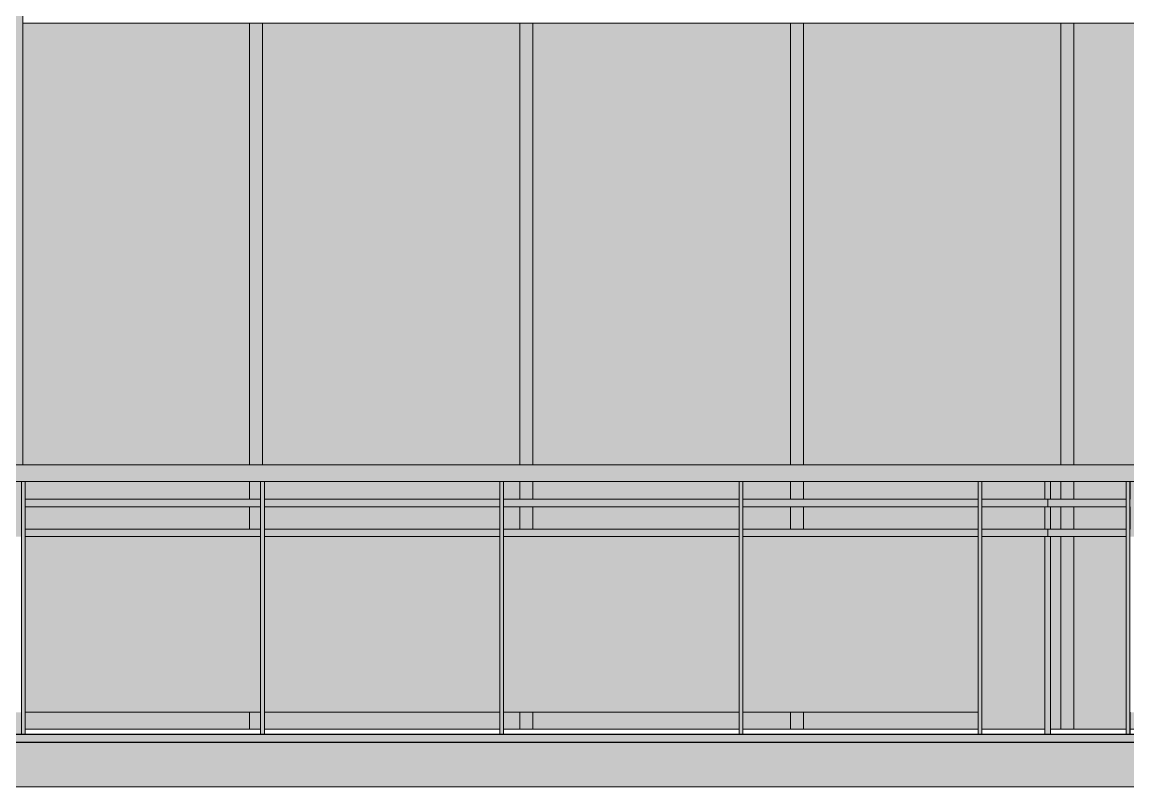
# Model space of a CAD drawing. Header units: inches. Extents: x -55396 to -733, y -290 to 853.
# Drawn here: x -23370.5 to -23222.5, y -6 to 96.4 of the extents above; entities that cross this region are included whole.
import ezdxf

# ---------------------------------------------------------------- set-up
doc = ezdxf.new("R2010")
doc.units = ezdxf.units.IN
doc.header["$MEASUREMENT"] = 0
for name, color, linetype, lineweight in [('A-FLOR', 192, 'Continuous', 9), ('A-FLOR-HRAL', 11, 'Continuous', 9), ('A-GLAZ-CURT', 52, 'Continuous', 9), ('A-GLAZ-CWMG', 51, 'Continuous', 9), ('C-BLDG-PADS', 91, 'Continuous', 9), ('S-BEAM', 12, 'Continuous', 9)]:
    doc.layers.add(name, color=color, linetype=linetype, lineweight=lineweight)

# ---------------------------------------------------------------- blocks, each defined once
blk = doc.blocks.new('Railing - 3_4_-939654-Section 13')
at = {"layer": 'A-FLOR-HRAL'}
h = blk.add_hatch(color=256, dxfattribs=at)
h.paths.add_polyline_path([(-24243.02, 1), (-24243.02, 27.5), (-24243.77, 27.5), (-24243.77, 1)], flags=0)
h.paths.add_polyline_path([(-24243.77, 28.5), (-24243.02, 28.5), (-24243.02, 31.5), (-24243.77, 31.5)], flags=0)
h.paths.add_polyline_path([(-24243.02, 32.5), (-24243.02, 34.87), (-24243.77, 34.87), (-24243.77, 32.5), (-24243.39, 32.5)], flags=0)
for p, q in [((-24243.02, 34.87), (-24243.77, 34.87)), ((-24243.77, 32.5), (-24243.77, 34.87)), ((-24243.02, 32.5), (-24243.02, 34.87)), ((-24243.77, 28.5), (-24243.77, 31.5)), ((-24243.02, 28.5), (-24243.02, 31.5)), ((-24243.77, 1), (-24243.77, 27.5)), ((-24243.02, 1), (-24243.02, 27.5))]:
    blk.add_line(p, q, dxfattribs=at)
blk = doc.blocks.new('Railing - 2_ x 1_2_-V98-Section 13')
at = {"layer": 'A-FLOR-HRAL'}
blk.add_hatch(color=256, dxfattribs=at).paths.add_polyline_path([(-24234.57, 1), (-24234.07, 1), (-24234.07, 34.87), (-24234.57, 34.87), (-24234.57, 17.96)], flags=0)
for p, q in [((-24234.07, 34.87), (-24234.57, 34.87)), ((-24234.57, 1), (-24234.57, 34.87)), ((-24234.07, 1), (-24234.07, 34.87))]:
    blk.add_line(p, q, dxfattribs=at)
blk = doc.blocks.new('Railing - 2_ 8_-V99-Section 13')
at = {"layer": 'A-FLOR-HRAL'}
blk.add_hatch(color=256, dxfattribs=at).paths.add_polyline_path([(-24202.57, 4), (-24202.57, 27.5), (-24234.07, 27.5), (-24234.07, 4), (-24221.31, 4)], flags=0)
blk.add_line((-24234.07, 4), (-24202.57, 4), dxfattribs=at)
blk = doc.blocks.new('Railing - 2_ x 1_2_-V100-Section 13')
at = {"layer": 'A-FLOR-HRAL'}
for points in [[(-23222.79, 1), (-23222.29, 1), (-23222.29, 34.87), (-23222.79, 34.87), (-23222.79, 17.96)], [(-23222.25, 1), (-23222.23, 1), (-23222.29, 1)]]:
    blk.add_hatch(color=256, dxfattribs=at).paths.add_polyline_path(points, flags=0)
for p, q in [((-23222.29, 34.87), (-23222.79, 34.87)), ((-23222.79, 1), (-23222.79, 34.87)), ((-23222.23, 34.87), (-23222.29, 34.87)), ((-23222.29, 1), (-23222.29, 34.87)), ((-23222.23, 32.5), (-23222.23, 34.87)), ((-23222.23, 28.5), (-23222.23, 31.5)), ((-23222.23, 1), (-23222.23, 4))]:
    blk.add_line(p, q, dxfattribs=at)
blk = doc.blocks.new('Railing - Railing-939582-Section 13')
at = {"layer": 'A-FLOR-HRAL'}
for points in [[(-24172.37, 36), (-23233.26, 36), (-23233.26, 37.12), (-23280.95, 37.12), (-23314.13, 37.12), (-23793.5, 37.12), (-23849.79, 37.11), (-23863.85, 37.11), (-23888.64, 37.12), (-23964.01, 37.12), (-23982.9, 37.11), (-24022.97, 37.12), (-24243.39, 37.04), (-24243.39, 36), (-24174.85, 36)], [(-24237.24, 34.87), (-23233.26, 34.93), (-23233.26, 36), (-24243.39, 36), (-24243.39, 34.88), (-24238.59, 34.87)]]:
    blk.add_hatch(color=256, dxfattribs=at).paths.add_polyline_path(points, flags=0)
h = blk.add_hatch(color=256, dxfattribs=at)
h.paths.add_polyline_path([(-23204.64, 36), (-23087.36, 36), (-23087.3, 36.36), (-23087.09, 36.68), (-23086.56, 37), (-23086.05, 37.12), (-23233.26, 37.07), (-23233.26, 36), (-23206.46, 36)], flags=0)
h.paths.add_polyline_path([(-22878.44, 37.11), (-22879.5, 37.12), (-22878.46, 37.11)], flags=0)
h = blk.add_hatch(color=256, dxfattribs=at)
h.paths.add_polyline_path([(-23228.23, 34.87), (-23098.13, 34.89), (-23086.38, 34.94), (-23086.97, 35.23), (-23087.27, 35.56), (-23087.36, 35.79), (-23087.36, 36), (-23233.26, 36), (-23233.26, 34.88), (-23228.89, 34.88)], flags=0)
h.paths.add_polyline_path([(-22874.66, 34.88), (-22875.08, 34.89), (-22874.86, 34.88)], flags=0)
h = blk.add_hatch(color=256, dxfattribs=at)
h.paths.add_polyline_path([(-23737.48, 31.5), (-23722.57, 31.5), (-23722.57, 32.5), (-23754.07, 32.5), (-23754.07, 31.5), (-23746.12, 31.5)], flags=0)
h.paths.add_polyline_path([(-23233.26, 31.5), (-23233.26, 32.5), (-23242.07, 32.5), (-23242.07, 31.5), (-23236.37, 31.5)], flags=0)
h.paths.add_polyline_path([(-24238.59, 31.5), (-24234.57, 31.5), (-24234.57, 32.5), (-24243.39, 32.5), (-24243.39, 31.5)], flags=0)
h.paths.add_polyline_path([(-23242.57, 31.5), (-23242.57, 32.5), (-23274.07, 32.5), (-23274.07, 31.5), (-23245.01, 31.5)], flags=0)
h.paths.add_polyline_path([(-24234.07, 31.5), (-24202.57, 31.5), (-24202.57, 32.5), (-24234.07, 32.5)], flags=0)
h.paths.add_polyline_path([(-23274.57, 31.5), (-23274.57, 32.5), (-23306.07, 32.5), (-23306.07, 31.5), (-23279.57, 31.5)], flags=0)
h.paths.add_polyline_path([(-24202.07, 31.5), (-24170.57, 31.5), (-24170.57, 32.5), (-24202.07, 32.5)], flags=0)
h.paths.add_polyline_path([(-24170.07, 31.5), (-24138.57, 31.5), (-24138.57, 32.5), (-24170.07, 32.5)], flags=0)
h.paths.add_polyline_path([(-23306.57, 31.5), (-23306.57, 32.5), (-23338.07, 32.5), (-23338.07, 31.5), (-23314.13, 31.5)], flags=0)
h.paths.add_polyline_path([(-23338.57, 31.5), (-23338.57, 32.5), (-23370.07, 32.5), (-23370.07, 31.5), (-23340.05, 31.5)], flags=0)
h.paths.add_polyline_path([(-24138.07, 31.5), (-24106.57, 31.5), (-24106.57, 32.5), (-24138.07, 32.5)], flags=0)
h.paths.add_polyline_path([(-23370.57, 31.5), (-23370.57, 32.5), (-23402.07, 32.5), (-23402.07, 31.5), (-23374.61, 31.5)], flags=0)
h.paths.add_polyline_path([(-24106.07, 31.5), (-24074.57, 31.5), (-24074.57, 32.5), (-24106.07, 32.5)], flags=0)
h.paths.add_polyline_path([(-24074.07, 31.5), (-24042.57, 31.5), (-24042.57, 32.5), (-24074.07, 32.5)], flags=0)
h.paths.add_polyline_path([(-23402.57, 31.5), (-23402.57, 32.5), (-23434.07, 32.5), (-23434.07, 31.5), (-23409.16, 31.5)], flags=0)
h.paths.add_polyline_path([(-24042.07, 31.5), (-24010.57, 31.5), (-24010.57, 32.5), (-24042.07, 32.5)], flags=0)
h.paths.add_polyline_path([(-23434.57, 31.5), (-23434.57, 32.5), (-23466.07, 32.5), (-23466.07, 31.5), (-23435.08, 31.5)], flags=0)
h.paths.add_polyline_path([(-24010.07, 31.5), (-23978.57, 31.5), (-23978.57, 32.5), (-24010.07, 32.5)], flags=0)
h.paths.add_polyline_path([(-23466.57, 31.5), (-23466.57, 32.5), (-23498.07, 32.5), (-23498.07, 31.5), (-23469.64, 31.5)], flags=0)
h.paths.add_polyline_path([(-23978.07, 31.5), (-23946.57, 31.5), (-23946.57, 32.5), (-23978.07, 32.5)], flags=0)
h.paths.add_polyline_path([(-23498.57, 31.5), (-23498.57, 32.5), (-23530.07, 32.5), (-23530.07, 31.5), (-23504.2, 31.5)], flags=0)
h.paths.add_polyline_path([(-23946.07, 31.5), (-23914.57, 31.5), (-23914.57, 32.5), (-23946.07, 32.5)], flags=0)
h.paths.add_polyline_path([(-23530.57, 31.5), (-23530.57, 32.5), (-23562.07, 32.5), (-23562.07, 31.5), (-23538.76, 31.5)], flags=0)
h.paths.add_polyline_path([(-23562.57, 31.5), (-23562.57, 32.5), (-23594.07, 32.5), (-23594.07, 31.5), (-23564.68, 31.5)], flags=0)
h.paths.add_polyline_path([(-23914.07, 31.5), (-23882.57, 31.5), (-23882.57, 32.5), (-23914.07, 32.5)], flags=0)
h.paths.add_polyline_path([(-23594.57, 31.5), (-23594.57, 32.5), (-23626.07, 32.5), (-23626.07, 31.5), (-23599.24, 31.5)], flags=0)
h.paths.add_polyline_path([(-23882.07, 31.5), (-23850.57, 31.5), (-23850.57, 32.5), (-23882.07, 32.5)], flags=0)
h.paths.add_polyline_path([(-23850.07, 31.5), (-23818.57, 31.5), (-23818.57, 32.5), (-23850.07, 32.5)], flags=0)
h.paths.add_polyline_path([(-23626.57, 31.5), (-23626.57, 32.5), (-23658.07, 32.5), (-23658.07, 31.5), (-23633.8, 31.5)], flags=0)
h.paths.add_polyline_path([(-23658.57, 31.5), (-23658.57, 32.5), (-23690.07, 32.5), (-23690.07, 31.5), (-23659.72, 31.5)], flags=0)
h.paths.add_polyline_path([(-23818.07, 31.5), (-23786.57, 31.5), (-23786.57, 32.5), (-23818.07, 32.5)], flags=0)
h.paths.add_polyline_path([(-23690.57, 31.5), (-23690.57, 32.5), (-23722.07, 32.5), (-23722.07, 31.5), (-23694.28, 31.5)], flags=0)
h.paths.add_polyline_path([(-23786.07, 31.5), (-23754.57, 31.5), (-23754.57, 32.5), (-23786.07, 32.5)], flags=0)
h = blk.add_hatch(color=256, dxfattribs=at)
h.paths.add_polyline_path([(-23233.26, 31.5), (-23222.79, 31.5), (-23222.79, 32.5), (-23233.26, 32.5)], flags=0)
h.paths.add_polyline_path([(-23158.92, 31.5), (-23128.6, 31.59), (-23128.6, 32.5), (-23158.92, 32.5), (-23158.92, 32.2)], flags=0)
h.paths.add_polyline_path([(-23086.89, 31.5), (-23086.89, 32.5), (-23097.9, 32.5), (-23097.9, 31.5), (-23089.49, 31.5)], flags=0)
h.paths.add_polyline_path([(-23167.25, 31.5), (-23159.5, 31.5), (-23159.5, 32.5), (-23190.43, 32.5), (-23190.43, 31.5), (-23167.96, 31.5)], flags=0)
h.paths.add_polyline_path([(-23222.28, 31.5), (-23190.98, 31.5), (-23190.98, 32.5), (-23222.28, 32.5), (-23222.28, 31.66)], flags=0)
h.paths.add_polyline_path([(-23098.53, 31.5), (-23098.53, 32.5), (-23127.98, 32.5), (-23127.98, 31.5), (-23104.83, 31.5)], flags=0)
h = blk.add_hatch(color=256, dxfattribs=at)
h.paths.add_polyline_path([(-23737.48, 27.5), (-23722.57, 27.5), (-23722.57, 28.5), (-23754.07, 28.5), (-23754.07, 27.5)], flags=0)
h.paths.add_polyline_path([(-24238.59, 27.5), (-24234.57, 27.5), (-24234.57, 28.5), (-24243.39, 28.5), (-24243.39, 27.5)], flags=0)
h.paths.add_polyline_path([(-23233.26, 27.5), (-23233.26, 28.5), (-23242.07, 28.5), (-23242.07, 27.5), (-23236.37, 27.5)], flags=0)
h.paths.add_polyline_path([(-24234.07, 27.5), (-24202.57, 27.5), (-24202.57, 28.5), (-24234.07, 28.5), (-24234.07, 27.72)], flags=0)
h.paths.add_polyline_path([(-24202.07, 27.5), (-24170.57, 27.5), (-24170.57, 28.5), (-24202.07, 28.5), (-24202.07, 27.72)], flags=0)
h.paths.add_polyline_path([(-23242.57, 27.5), (-23242.57, 28.5), (-23274.07, 28.5), (-23274.07, 27.5), (-23253.65, 27.5)], flags=0)
h.paths.add_polyline_path([(-24170.07, 27.5), (-24138.57, 27.5), (-24138.57, 28.5), (-24170.07, 28.5), (-24170.07, 27.72)], flags=0)
h.paths.add_polyline_path([(-24138.07, 27.5), (-24106.57, 27.5), (-24106.57, 28.5), (-24138.07, 28.5), (-24138.07, 27.72)], flags=0)
h.paths.add_polyline_path([(-23274.57, 27.5), (-23274.57, 28.5), (-23306.07, 28.5), (-23306.07, 27.5), (-23288.21, 27.5)], flags=0)
h.paths.add_polyline_path([(-24106.07, 27.5), (-24074.57, 27.5), (-24074.57, 28.5), (-24106.07, 28.5), (-24106.07, 27.72)], flags=0)
h.paths.add_polyline_path([(-24074.07, 27.5), (-24042.57, 27.5), (-24042.57, 28.5), (-24074.07, 28.5), (-24074.07, 27.72)], flags=0)
h.paths.add_polyline_path([(-23306.57, 27.5), (-23306.57, 28.5), (-23338.07, 28.5), (-23338.07, 27.5), (-23322.77, 27.5)], flags=0)
h.paths.add_polyline_path([(-24042.07, 27.5), (-24010.57, 27.5), (-24010.57, 28.5), (-24042.07, 28.5), (-24042.07, 27.72)], flags=0)
h.paths.add_polyline_path([(-24010.07, 27.5), (-23978.57, 27.5), (-23978.57, 28.5), (-24010.07, 28.5), (-24010.07, 27.72)], flags=0)
h.paths.add_polyline_path([(-23338.57, 27.5), (-23338.57, 28.5), (-23370.07, 28.5), (-23370.07, 27.5), (-23340.05, 27.5)], flags=0)
h.paths.add_polyline_path([(-23978.07, 27.5), (-23946.57, 27.5), (-23946.57, 28.5), (-23978.07, 28.5), (-23978.07, 27.72)], flags=0)
h.paths.add_polyline_path([(-23946.07, 27.5), (-23914.57, 27.5), (-23914.57, 28.5), (-23946.07, 28.5), (-23946.07, 27.72)], flags=0)
h.paths.add_polyline_path([(-23370.57, 27.5), (-23370.57, 28.5), (-23402.07, 28.5), (-23402.07, 27.5), (-23374.61, 27.5)], flags=0)
h.paths.add_polyline_path([(-23914.07, 27.5), (-23882.57, 27.5), (-23882.57, 28.5), (-23914.07, 28.5), (-23914.07, 27.72)], flags=0)
h.paths.add_polyline_path([(-23882.07, 27.5), (-23850.57, 27.5), (-23850.57, 28.5), (-23882.07, 28.5), (-23882.07, 27.72)], flags=0)
h.paths.add_polyline_path([(-23402.57, 27.5), (-23402.57, 28.5), (-23434.07, 28.5), (-23434.07, 27.5), (-23409.16, 27.5)], flags=0)
h.paths.add_polyline_path([(-23850.07, 27.5), (-23818.57, 27.5), (-23818.57, 28.5), (-23850.07, 28.5), (-23850.07, 27.72)], flags=0)
h.paths.add_polyline_path([(-23818.07, 27.5), (-23786.57, 27.5), (-23786.57, 28.5), (-23818.07, 28.5), (-23818.07, 27.72)], flags=0)
h.paths.add_polyline_path([(-23434.57, 27.5), (-23434.57, 28.5), (-23466.07, 28.5), (-23466.07, 27.5), (-23443.72, 27.5)], flags=0)
h.paths.add_polyline_path([(-23786.07, 27.5), (-23754.57, 27.5), (-23754.57, 28.5), (-23786.07, 28.5), (-23786.07, 27.72)], flags=0)
h.paths.add_polyline_path([(-23466.57, 27.5), (-23466.57, 28.5), (-23498.07, 28.5), (-23498.07, 27.5), (-23478.28, 27.5)], flags=0)
h.paths.add_polyline_path([(-23722.07, 27.5), (-23690.57, 27.5), (-23690.57, 28.5), (-23722.07, 28.5), (-23722.07, 27.72)], flags=0)
h.paths.add_polyline_path([(-23690.07, 27.5), (-23658.57, 27.5), (-23658.57, 28.5), (-23690.07, 28.5), (-23690.07, 27.72)], flags=0)
h.paths.add_polyline_path([(-23498.57, 27.5), (-23498.57, 28.5), (-23530.07, 28.5), (-23530.07, 27.5), (-23512.84, 27.5)], flags=0)
h.paths.add_polyline_path([(-23658.07, 27.5), (-23626.57, 27.5), (-23626.57, 28.5), (-23658.07, 28.5), (-23658.07, 27.72)], flags=0)
h.paths.add_polyline_path([(-23626.07, 27.5), (-23594.57, 27.5), (-23594.57, 28.5), (-23626.07, 28.5), (-23626.07, 27.72)], flags=0)
h.paths.add_polyline_path([(-23530.57, 27.5), (-23530.57, 28.5), (-23562.07, 28.5), (-23562.07, 27.5), (-23547.4, 27.5)], flags=0)
h.paths.add_polyline_path([(-23594.07, 27.5), (-23562.57, 27.5), (-23562.57, 28.5), (-23594.07, 28.5), (-23594.07, 27.72)], flags=0)
h = blk.add_hatch(color=256, dxfattribs=at)
h.paths.add_polyline_path([(-23233.26, 27.5), (-23222.79, 27.5), (-23222.79, 28.5), (-23233.26, 28.5), (-23233.26, 27.72)], flags=0)
h.paths.add_polyline_path([(-23159.5, 27.5), (-23159.5, 28.5), (-23190.43, 28.5), (-23190.43, 27.5), (-23167.25, 27.5)], flags=0)
h.paths.add_polyline_path([(-23222.28, 27.5), (-23190.98, 27.5), (-23190.98, 28.5), (-23222.28, 28.5), (-23222.28, 27.66)], flags=0)
h.paths.add_polyline_path([(-23092.65, 27.5), (-23086.89, 27.5), (-23086.89, 28.5), (-23097.9, 28.5), (-23097.9, 27.5)], flags=0)
h.paths.add_polyline_path([(-23149.97, 27.5), (-23128.6, 27.59), (-23128.6, 28.5), (-23158.92, 28.5), (-23158.92, 27.5), (-23155.09, 27.5)], flags=0)
h.paths.add_polyline_path([(-23104.83, 27.5), (-23098.53, 27.5), (-23098.53, 28.5), (-23127.98, 28.5), (-23127.98, 27.5), (-23115.41, 27.5)], flags=0)
for p, q in [((-23233.26, 37.12), (-24243.39, 37.12)), ((-24243.39, 34.87), (-23233.26, 34.87)), ((-23370.07, 32.5), (-23338.57, 32.5)), ((-23338.57, 31.5), (-23370.07, 31.5)), ((-23338.07, 32.5), (-23306.57, 32.5)), ((-23306.57, 31.5), (-23338.07, 31.5)), ((-23306.07, 32.5), (-23274.57, 32.5)), ((-23274.57, 31.5), (-23306.07, 31.5)), ((-23274.07, 32.5), (-23242.57, 32.5)), ((-23242.57, 31.5), (-23274.07, 31.5)), ((-23242.07, 32.5), (-23233.26, 32.5)), ((-23233.26, 31.5), (-23242.07, 31.5)), ((-23233.26, 31.5), (-23233.26, 32.5)), ((-23233.26, 32.5), (-23222.79, 32.5)), ((-23222.79, 31.5), (-23233.26, 31.5)), ((-23370.07, 28.5), (-23338.57, 28.5)), ((-23338.07, 28.5), (-23306.57, 28.5)), ((-23306.07, 28.5), (-23274.57, 28.5)), ((-23274.07, 28.5), (-23242.57, 28.5)), ((-23242.07, 28.5), (-23233.26, 28.5)), ((-23233.26, 27.5), (-23233.26, 28.5)), ((-23233.26, 28.5), (-23222.79, 28.5)), ((-23338.57, 27.5), (-23370.07, 27.5)), ((-23306.57, 27.5), (-23338.07, 27.5)), ((-23274.57, 27.5), (-23306.07, 27.5)), ((-23242.57, 27.5), (-23274.07, 27.5)), ((-23233.26, 27.5), (-23242.07, 27.5)), ((-23222.79, 27.5), (-23233.26, 27.5))]:
    blk.add_line(p, q, dxfattribs=at)
at = {"layer": 'A-FLOR-HRAL', "flags": 128}
for points in [[(-23016.41, 37.12), (-23019.05, 37.12), (-23028.81, 37.12), (-23038.8, 37.12), (-23049.01, 37.12), (-23059.42, 37.12), (-23070.03, 37.12), (-23080.81, 37.12), (-23091.77, 37.12), (-23102.88, 37.12), (-23114.14, 37.12), (-23125.53, 37.12), (-23137.04, 37.12), (-23148.66, 37.12), (-23160.37, 37.12), (-23172.16, 37.12), (-23184.02, 37.12), (-23195.93, 37.12), (-23207.89, 37.12), (-23219.87, 37.12), (-23231.87, 37.12), (-23233.26, 37.12)], [(-22991.23, 34.87), (-23000.25, 34.87), (-23009.52, 34.87), (-23019.05, 34.87), (-23028.81, 34.87), (-23038.8, 34.87), (-23049.01, 34.87), (-23059.42, 34.87), (-23070.03, 34.87), (-23080.81, 34.87), (-23091.77, 34.87), (-23102.88, 34.87), (-23114.14, 34.87), (-23125.53, 34.87), (-23137.04, 34.87), (-23148.66, 34.87), (-23160.37, 34.87), (-23172.16, 34.87), (-23184.02, 34.87), (-23195.93, 34.87), (-23207.89, 34.87), (-23219.87, 34.87), (-23231.87, 34.87), (-23233.26, 34.87)]]:
    blk.add_lwpolyline(points, dxfattribs=at)
for name, p in [('Railing - 2_ x 1_2_-V98-Section 13', (864, 0)), ('Railing - 2_ x 1_2_-V98-Section 13', (896, 0)), ('Railing - 2_ x 1_2_-V98-Section 13', (928, 0)), ('Railing - 2_ x 1_2_-V98-Section 13', (960, 0)), ('Railing - 2_ x 1_2_-V98-Section 13', (992, 0)), ('Railing - 3_4_-939654-Section 13', (1010.13, 0)), ('Railing - 2_ x 1_2_-V100-Section 13', (0, 0)), ('Railing - 2_ 8_-V99-Section 13', (864, 0)), ('Railing - 2_ 8_-V99-Section 13', (896, 0)), ('Railing - 2_ 8_-V99-Section 13', (928, 0)), ('Railing - 2_ 8_-V99-Section 13', (960, 0))]:
    blk.add_blockref(name, p)
blk = doc.blocks.new('columns and girder2 - one-V157-Section 13')
at = {"layer": 'S-BEAM'}
h = blk.add_hatch(color=256, dxfattribs=at)
h.paths.add_polyline_path([(-23380.39, 1), (-23370.57, 1), (-23370.57, 4), (-23380.39, 4)], flags=0)
h.paths.add_polyline_path([(-23380.39, 28.5), (-23370.57, 28.5), (-23370.57, 31.5), (-23380.39, 31.5)], flags=0)
h.paths.add_polyline_path([(-23380.39, 32.5), (-23370.57, 32.5), (-23370.57, 34.87), (-23380.39, 34.88), (-23380.39, 32.6)], flags=0)
h.paths.add_polyline_path([(-23371.46, 37.11), (-23370.39, 37.12), (-23370.39, 118.85), (-23380.39, 118.85), (-23380.39, 37.12), (-23372.25, 37.11)], flags=0)
blk.add_line((-23370.39, 118.85), (-23370.39, 37.11), dxfattribs=at)
blk = doc.blocks.new('System Panel - Interior Glazing-V191-Section 13')
at = {"layer": 'A-GLAZ-CURT'}
h = blk.add_hatch(color=256, dxfattribs=at)
h.paths.add_polyline_path([(-23370.07, 1.75), (-23340.08, 1.75), (-23340.08, 4), (-23370.07, 4)], flags=0)
h.paths.add_polyline_path([(-23357.33, 28.5), (-23340.08, 28.5), (-23340.08, 31.5), (-23370.07, 31.5), (-23370.07, 28.5), (-23365.97, 28.5)], flags=0)
h.paths.add_polyline_path([(-23357.33, 32.5), (-23340.08, 32.5), (-23340.08, 34.88), (-23370.07, 34.87), (-23370.07, 32.5), (-23365.97, 32.5)], flags=0)
h.paths.add_polyline_path([(-23368.41, 34.87), (-23368.41, 34.88), (-23367.55, 34.88)], flags=0)
h.paths.add_polyline_path([(-23348.14, 37.1), (-23347.36, 37.11), (-23340.08, 37.2), (-23340.08, 96.25), (-23370.39, 96.25), (-23370.39, 37.11), (-23348.28, 37.11)], flags=0)
for p, q in [((-23340.08, 96.25), (-23370.39, 96.25)), ((-23370.07, 1.75), (-23340.08, 1.75))]:
    blk.add_line(p, q, dxfattribs=at)
blk = doc.blocks.new('System Panel - Interior Glazing-V192-Section 13')
at = {"layer": 'A-GLAZ-CURT'}
h = blk.add_hatch(color=256, dxfattribs=at)
h.paths.add_polyline_path([(-23338.07, 1.75), (-23306.57, 1.75), (-23306.57, 4), (-23338.07, 4)], flags=0)
h.paths.add_polyline_path([(-23303.89, 1.75), (-23303.89, 4), (-23306.07, 4), (-23306.07, 1.75)], flags=0)
h.paths.add_polyline_path([(-23305.49, 28.5), (-23303.89, 28.5), (-23303.89, 31.5), (-23306.07, 31.5), (-23306.07, 28.5)], flags=0)
h.paths.add_polyline_path([(-23322.77, 28.5), (-23306.57, 28.5), (-23306.57, 31.5), (-23338.07, 31.5), (-23338.07, 28.5), (-23331.41, 28.5)], flags=0)
h.paths.add_polyline_path([(-23303.89, 32.5), (-23303.89, 34.89), (-23338.07, 34.87), (-23338.07, 32.5), (-23306.57, 32.5), (-23306.57, 34.87), (-23306.07, 34.87), (-23306.07, 32.5), (-23305.49, 32.5)], flags=0)
h.paths.add_polyline_path([(-23305.24, 37.11), (-23303.89, 37.11), (-23303.89, 96.25), (-23338.33, 96.25), (-23338.33, 37.11), (-23305.29, 37.11)], flags=0)
for p, q in [((-23303.89, 96.25), (-23338.33, 96.25)), ((-23338.07, 1.75), (-23306.57, 1.75)), ((-23306.07, 1.75), (-23303.89, 1.75))]:
    blk.add_line(p, q, dxfattribs=at)
blk = doc.blocks.new('System Panel - Interior Glazing-V193-Section 13')
at = {"layer": 'A-GLAZ-CURT'}
h = blk.add_hatch(color=256, dxfattribs=at)
h.paths.add_polyline_path([(-23302.14, 1.75), (-23274.57, 1.75), (-23274.57, 4), (-23302.14, 4)], flags=0)
h.paths.add_polyline_path([(-23274.07, 1.75), (-23267.7, 1.75), (-23267.7, 4), (-23274.07, 4)], flags=0)
h.paths.add_polyline_path([(-23296.85, 28.5), (-23274.57, 28.5), (-23274.57, 31.5), (-23302.14, 31.5), (-23302.14, 28.5)], flags=0)
h.paths.add_polyline_path([(-23270.93, 28.5), (-23267.7, 28.5), (-23267.7, 31.5), (-23274.07, 31.5), (-23274.07, 28.5)], flags=0)
h.paths.add_polyline_path([(-23274.57, 32.5), (-23274.57, 34.87), (-23274.07, 34.87), (-23274.07, 32.5), (-23267.7, 32.5), (-23267.7, 34.88), (-23302.14, 34.89), (-23302.14, 32.5), (-23279.57, 32.5)], flags=0)
h.paths.add_polyline_path([(-23285.9, 37.11), (-23267.7, 37.12), (-23267.7, 96.25), (-23302.14, 96.25), (-23302.14, 37.11), (-23287.54, 37.11)], flags=0)
for p, q in [((-23267.7, 96.25), (-23302.14, 96.25)), ((-23302.14, 1.75), (-23274.57, 1.75)), ((-23274.07, 1.75), (-23267.7, 1.75))]:
    blk.add_line(p, q, dxfattribs=at)
blk = doc.blocks.new('System Panel - Interior Glazing-V194-Section 13')
at = {"layer": 'A-GLAZ-CURT'}
h = blk.add_hatch(color=256, dxfattribs=at)
h.paths.add_polyline_path([(-23265.95, 1.75), (-23242.57, 1.75), (-23242.57, 4), (-23265.95, 4)], flags=0)
h.paths.add_polyline_path([(-23231.52, 1.75), (-23231.52, 27.5), (-23232.88, 27.5), (-23232.88, 1.75)], flags=0)
h.paths.add_polyline_path([(-23233.63, 1.75), (-23233.63, 27.5), (-23242.07, 27.5), (-23242.07, 1.75)], flags=0)
h.paths.add_polyline_path([(-23265.95, 28.5), (-23242.57, 28.5), (-23242.57, 31.5), (-23265.95, 31.5)], flags=0)
h.paths.add_polyline_path([(-23232.88, 28.5), (-23231.52, 28.5), (-23231.52, 31.5), (-23232.88, 31.5)], flags=0)
h.paths.add_polyline_path([(-23242.07, 28.5), (-23233.63, 28.5), (-23233.63, 31.5), (-23242.07, 31.5)], flags=0)
h.paths.add_polyline_path([(-23231.52, 32.5), (-23231.52, 34.88), (-23265.95, 34.88), (-23265.95, 32.5), (-23242.57, 32.5), (-23242.57, 34.87), (-23242.07, 34.87), (-23242.07, 32.5), (-23233.63, 32.5), (-23233.63, 34.87), (-23232.88, 34.87), (-23232.88, 32.5)], flags=0)
h.paths.add_polyline_path([(-23261.89, 37.12), (-23231.52, 37.12), (-23231.52, 96.25), (-23265.95, 96.25), (-23265.95, 37.12), (-23262.29, 37.12)], flags=0)
for p, q in [((-23231.52, 96.25), (-23265.95, 96.25)), ((-23265.95, 1.75), (-23242.57, 1.75)), ((-23242.07, 1.75), (-23233.63, 1.75)), ((-23232.88, 1.75), (-23231.52, 1.75))]:
    blk.add_line(p, q, dxfattribs=at)
blk = doc.blocks.new('System Panel - Interior Glazing-V195-Section 13')
at = {"layer": 'A-GLAZ-CURT'}
h = blk.add_hatch(color=256, dxfattribs=at)
h.paths.add_polyline_path([(-23222.79, 1.75), (-23222.79, 27.5), (-23229.77, 27.5), (-23229.77, 1.75)], flags=0)
h.paths.add_polyline_path([(-23219.09, 1.75), (-23195.33, 1.75), (-23195.33, 4), (-23222.23, 4), (-23222.23, 1.75)], flags=0)
h.paths.add_polyline_path([(-23229.77, 28.5), (-23222.79, 28.5), (-23222.79, 31.5), (-23229.77, 31.5)], flags=0)
h.paths.add_polyline_path([(-23195.33, 28.5), (-23195.33, 31.5), (-23222.23, 31.5), (-23222.23, 28.5), (-23201.81, 28.5)], flags=0)
h.paths.add_polyline_path([(-23195.33, 32.5), (-23195.33, 34.88), (-23229.77, 34.88), (-23229.77, 32.5), (-23222.79, 32.5), (-23222.79, 34.87), (-23222.23, 34.87), (-23222.23, 32.5), (-23201.81, 32.5)], flags=0)
h.paths.add_polyline_path([(-23207.65, 37.11), (-23195.33, 37.12), (-23195.33, 96.25), (-23229.77, 96.25), (-23229.77, 37.12), (-23207.9, 37.11)], flags=0)
for p, q in [((-23195.33, 96.25), (-23229.77, 96.25)), ((-23229.77, 1.75), (-23222.79, 1.75)), ((-23222.23, 1.75), (-23195.33, 1.75))]:
    blk.add_line(p, q, dxfattribs=at)
blk = doc.blocks.new('Rectangular Mullion - Interior 1_75_ x 4_5_-V234-Section 13')
at = {"layer": 'A-GLAZ-CWMG'}
h = blk.add_hatch(color=256, dxfattribs=at)
h.paths.add_polyline_path([(-23340.08, 1.75), (-23338.57, 1.75), (-23338.57, 4), (-23340.08, 4)], flags=0)
h.paths.add_polyline_path([(-23338.57, 28.5), (-23338.57, 31.5), (-23340.08, 31.5), (-23340.05, 28.5)], flags=0)
h.paths.add_polyline_path([(-23340.05, 32.5), (-23338.57, 32.5), (-23338.57, 34.87), (-23340.08, 34.88), (-23340.08, 32.5)], flags=0)
h.paths.add_polyline_path([(-23338.33, 34.89), (-23338.33, 34.89), (-23338.57, 34.89)], flags=0)
h.paths.add_polyline_path([(-23338.33, 37.11), (-23338.33, 96.25), (-23340.08, 96.25), (-23340.05, 37.12), (-23338.57, 37.11)], flags=0)
for p, q in [((-23340.08, 96.25), (-23338.33, 96.25)), ((-23340.08, 96.25), (-23340.08, 37.12)), ((-23338.33, 37.11), (-23338.33, 96.25)), ((-23340.08, 34.9), (-23340.08, 32.5)), ((-23340.08, 31.5), (-23340.08, 28.5)), ((-23340.08, 4), (-23340.08, 1.75)), ((-23338.57, 1.75), (-23340.08, 1.75))]:
    blk.add_line(p, q, dxfattribs=at)
blk = doc.blocks.new('Rectangular Mullion - Interior 1_75_ x 4_5_-V235-Section 13')
at = {"layer": 'A-GLAZ-CWMG'}
h = blk.add_hatch(color=256, dxfattribs=at)
h.paths.add_polyline_path([(-23302.14, 1.75), (-23302.14, 4), (-23303.89, 4), (-23303.89, 1.75)], flags=0)
h.paths.add_polyline_path([(-23303.89, 28.5), (-23302.14, 28.5), (-23302.14, 31.5), (-23303.89, 31.5)], flags=0)
h.paths.add_polyline_path([(-23303.89, 32.5), (-23302.14, 32.5), (-23302.14, 34.89), (-23303.89, 34.89), (-23303.89, 32.6)], flags=0)
h.paths.add_polyline_path([(-23303.89, 37.11), (-23302.14, 37.11), (-23302.14, 96.25), (-23303.89, 96.25), (-23303.89, 37.23)], flags=0)
for p, q in [((-23303.89, 96.25), (-23302.14, 96.25)), ((-23303.89, 96.25), (-23303.89, 37.11)), ((-23302.14, 37.11), (-23302.14, 96.25)), ((-23303.89, 34.9), (-23303.89, 32.5)), ((-23302.14, 32.5), (-23302.14, 34.89)), ((-23303.89, 31.5), (-23303.89, 28.5)), ((-23302.14, 28.5), (-23302.14, 31.5)), ((-23303.89, 4), (-23303.89, 1.75)), ((-23302.14, 1.75), (-23302.14, 4)), ((-23302.14, 1.75), (-23303.89, 1.75))]:
    blk.add_line(p, q, dxfattribs=at)
blk = doc.blocks.new('Rectangular Mullion - Interior 1_75_ x 4_5_-V236-Section 13')
at = {"layer": 'A-GLAZ-CWMG'}
h = blk.add_hatch(color=256, dxfattribs=at)
h.paths.add_polyline_path([(-23265.95, 1.75), (-23265.95, 4), (-23267.7, 4), (-23267.7, 1.75)], flags=0)
h.paths.add_polyline_path([(-23265.95, 28.5), (-23265.95, 31.5), (-23267.7, 31.5), (-23267.7, 28.5)], flags=0)
h.paths.add_polyline_path([(-23265.95, 32.5), (-23265.95, 34.88), (-23267.7, 34.87), (-23267.7, 32.5)], flags=0)
h.paths.add_polyline_path([(-23265.95, 37.12), (-23265.95, 96.25), (-23267.7, 96.25), (-23267.7, 37.12), (-23266.28, 37.12)], flags=0)
for p, q in [((-23267.7, 96.25), (-23265.95, 96.25)), ((-23267.7, 96.25), (-23267.7, 37.12)), ((-23265.95, 37.12), (-23265.95, 96.25)), ((-23267.7, 34.89), (-23267.7, 32.5)), ((-23265.95, 32.5), (-23265.95, 34.89)), ((-23267.7, 31.5), (-23267.7, 28.5)), ((-23265.95, 28.5), (-23265.95, 31.5)), ((-23267.7, 4), (-23267.7, 1.75)), ((-23265.95, 1.75), (-23265.95, 4)), ((-23265.95, 1.75), (-23267.7, 1.75))]:
    blk.add_line(p, q, dxfattribs=at)
blk = doc.blocks.new('Rectangular Mullion - Interior 1_75_ x 4_5_-V237-Section 13')
at = {"layer": 'A-GLAZ-CWMG'}
h = blk.add_hatch(color=256, dxfattribs=at)
h.paths.add_polyline_path([(-23231.52, 1.75), (-23229.77, 1.75), (-23229.77, 27.5), (-23231.52, 27.5), (-23231.52, 17.96)], flags=0)
h.paths.add_polyline_path([(-23231.52, 28.5), (-23229.77, 28.5), (-23229.77, 31.5), (-23231.52, 31.5)], flags=0)
h.paths.add_polyline_path([(-23231.52, 32.5), (-23229.77, 32.5), (-23229.77, 34.88), (-23231.52, 34.88), (-23231.52, 32.6)], flags=0)
h.paths.add_polyline_path([(-23231.52, 37.12), (-23229.77, 37.12), (-23229.77, 96.25), (-23231.52, 96.25), (-23231.52, 37.12)], flags=0)
for p, q in [((-23231.52, 96.25), (-23229.77, 96.25)), ((-23231.52, 96.25), (-23231.52, 37.12)), ((-23229.77, 37.12), (-23229.77, 96.25)), ((-23231.52, 34.89), (-23231.52, 32.5)), ((-23229.77, 32.5), (-23229.77, 34.88)), ((-23231.52, 31.5), (-23231.52, 28.5)), ((-23229.77, 28.5), (-23229.77, 31.5)), ((-23231.52, 27.5), (-23231.52, 1.75)), ((-23229.77, 1.75), (-23229.77, 27.5)), ((-23229.77, 1.75), (-23231.52, 1.75))]:
    blk.add_line(p, q, dxfattribs=at)

msp = doc.modelspace()

# ---------------------------------------------------------------- hatches: boundary and pattern name
at = {"layer": 'A-FLOR'}
msp.add_hatch(color=256, dxfattribs=at).paths.add_polyline_path([(-23875.71, 0), (-23085.89, 0), (-23085.89, 1), (-24603.39, 1), (-24603.39, 0), (-23910.27, 0)], flags=0)
at = {"layer": 'C-BLDG-PADS'}
h = msp.add_hatch(dxfattribs=at)
h.set_pattern_fill('FP_2', color=256, style=0, pattern_type=2)
h.set_pattern_definition([(50, (-26138.86, 100.19), (55.0854, -4.81984), [5.76, -63.36]), (355, (-26138.86, 100.19), (-10.6557, 57.7685), [4.608, -50.688]), (100.451, (-26134.267, 99.787), (44.4295, 52.94866), [4.895, -53.848]), (46.184, (-26138.86, 115.55), (81.9644, -12.7121), [8.64, -95.04]), (96.636, (-26132.03, 114.49), (71.7815, 74.8124), [7.343, -80.772]), (351.184, (-26138.86, 115.55), (71.782, 74.8124), [6.912, -76.032]), (21, (-26131.18, 111.71), (45.84207, -30.92146), [5.76, -63.36]), (326, (-26131.18, 111.71), (18.6871, 55.6915), [4.608, -50.688]), (71.451, (-26127.357, 109.13), (64.5289, 24.7701), [4.895, -53.848]), (37.5, (-26138.858, 100.189), (0.93389, 25.56682), [2.534, -47.539, 2.534, -48.922, -50.88]), (37.5, (-26138.858, 100.189), (0.93389, 25.56682), [-101.53, 2.534, -48.346]), (7.5, (-26138.858, 100.19), (20.20404, 30.2913), [2.534, -26.803, 2.534, -46.387, -19.392]), (7.5, (-26138.858, 100.19), (20.20404, 30.2913), [-78.259, 2.534, -16.858]), (327.5, (-26155.984, 100.19), (40.99778, -1.7324), [2.534, -16.666, 2.534, -57.37, -79.488]), (327.5, (-26155.984, 100.19), (40.99778, -1.7324), [-79.104, 2.534, -76.954]), (317.5, (-26163.664, 100.19), (44.78888, 7.68784), [2.534, -22.426, 2.534, -37.248, -56.448]), (317.5, (-26163.664, 100.19), (44.78888, 7.68784), [-64.742, 2.534, -53.914])])
h.paths.add_polyline_path([(-26273.39, -6), (-22066.14, -6), (-22066.14, 0), (-26273.39, 0), (-26273.39, -1.58)], flags=0)

# ---------------------------------------------------------------- linework, layer by layer
at = {"layer": 'A-FLOR', "lineweight": 25}
for p, q in [((-23085.89, 1), (-26010.64, 1)), ((-26010.64, 0), (-23085.89, 0))]:
    msp.add_line(p, q, dxfattribs=at)
at = {"layer": 'C-BLDG-PADS'}
for p, q in [((-22070.39, 0), (-26270.64, 0)), ((-26273.39, -6), (-22066.14, -6))]:
    msp.add_line(p, q, dxfattribs=at)

# ---------------------------------------------------------------- block references
at = {"layer": 'A-FLOR-HRAL'}
msp.add_blockref('Railing - Railing-939582-Section 13', (0, 0), dxfattribs=at)
at = {"layer": 'A-GLAZ-CURT'}
for name in ['System Panel - Interior Glazing-V191-Section 13', 'System Panel - Interior Glazing-V192-Section 13', 'System Panel - Interior Glazing-V193-Section 13', 'System Panel - Interior Glazing-V194-Section 13', 'System Panel - Interior Glazing-V195-Section 13']:
    msp.add_blockref(name, (0, 0), dxfattribs=at)
at = {"layer": 'A-GLAZ-CWMG'}
for name in ['Rectangular Mullion - Interior 1_75_ x 4_5_-V234-Section 13', 'Rectangular Mullion - Interior 1_75_ x 4_5_-V235-Section 13', 'Rectangular Mullion - Interior 1_75_ x 4_5_-V236-Section 13', 'Rectangular Mullion - Interior 1_75_ x 4_5_-V237-Section 13']:
    msp.add_blockref(name, (0, 0), dxfattribs=at)
at = {"layer": 'S-BEAM'}
msp.add_blockref('columns and girder2 - one-V157-Section 13', (0, 0), dxfattribs=at)

doc.saveas('drawing.dxf')
